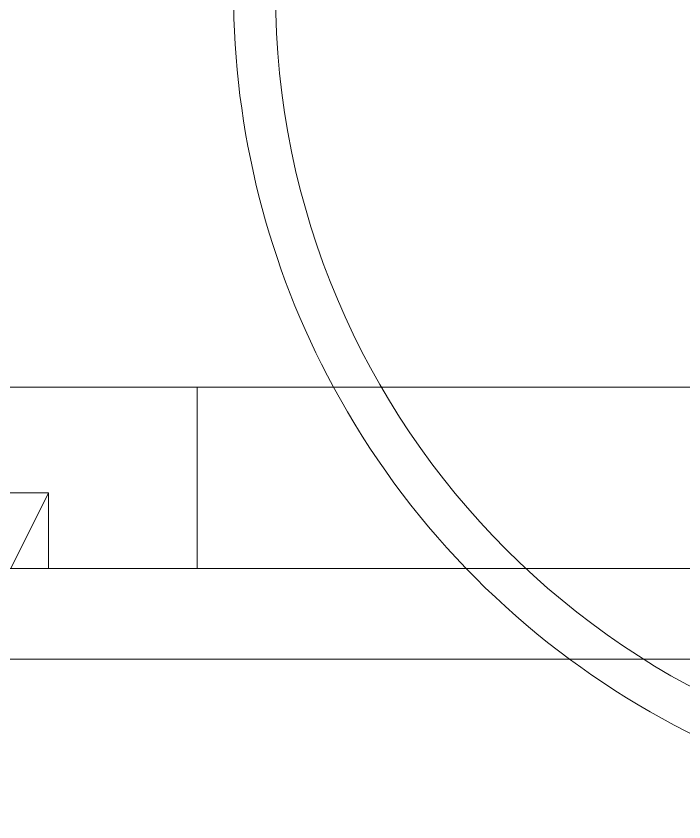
# Model space of a CAD drawing. Header units: millimetres. Extents: x -6314 to 11113, y -129 to 3675.
# Drawn here: x -4225.27 to -4216.44, y 2007.35 to 2018.02 of the extents above; entities that cross this region are included whole.
import ezdxf

# ---------------------------------------------------------------- set-up
doc = ezdxf.new("R2010")
doc.units = ezdxf.units.MM
doc.layers.add('Equipment', color=123, linetype='Continuous')

# ---------------------------------------------------------------- blocks, each defined once
blk = doc.blocks.new('A$C161d446f')
at = {"layer": 'Equipment', "linetype": 'Continuous', "lineweight": 0, "extrusion": (0, 1, 0)}
for p, q in [((150.754, 335.615), (116.113, 335.615)), ((150.754, 335.615), (150.754, 333.215)), ((170.754, 335.615), (150.754, 335.615)), ((153.222, 333.215), (152.722, 334.215)), ((152.722, 334.215), (152.722, 333.215)), ((155.4, 334.215), (152.722, 334.215)), ((173.5, 333.215), (-148.1, 333.215)), ((173.5, 332.015), (-148.1, 332.015))]:
    blk.add_line(p, q, dxfattribs=at)
at = {"layer": 'Equipment', "linetype": 'Continuous', "lineweight": 0, "extrusion": (0, 0, -1)}
for radius, start, end in [(10.419, 180, 270), (10.973, 180, 208.4064), (10.973, 208.4064, 270)]:
    blk.add_arc((-139.3, 340.835), radius, start, end, dxfattribs=at)

msp = doc.modelspace()

# ---------------------------------------------------------------- block references
at = {"xscale": -1}
msp.add_blockref('A$C161d446f', (-4072.123, 1677.491), dxfattribs=at)

doc.saveas('drawing.dxf')
